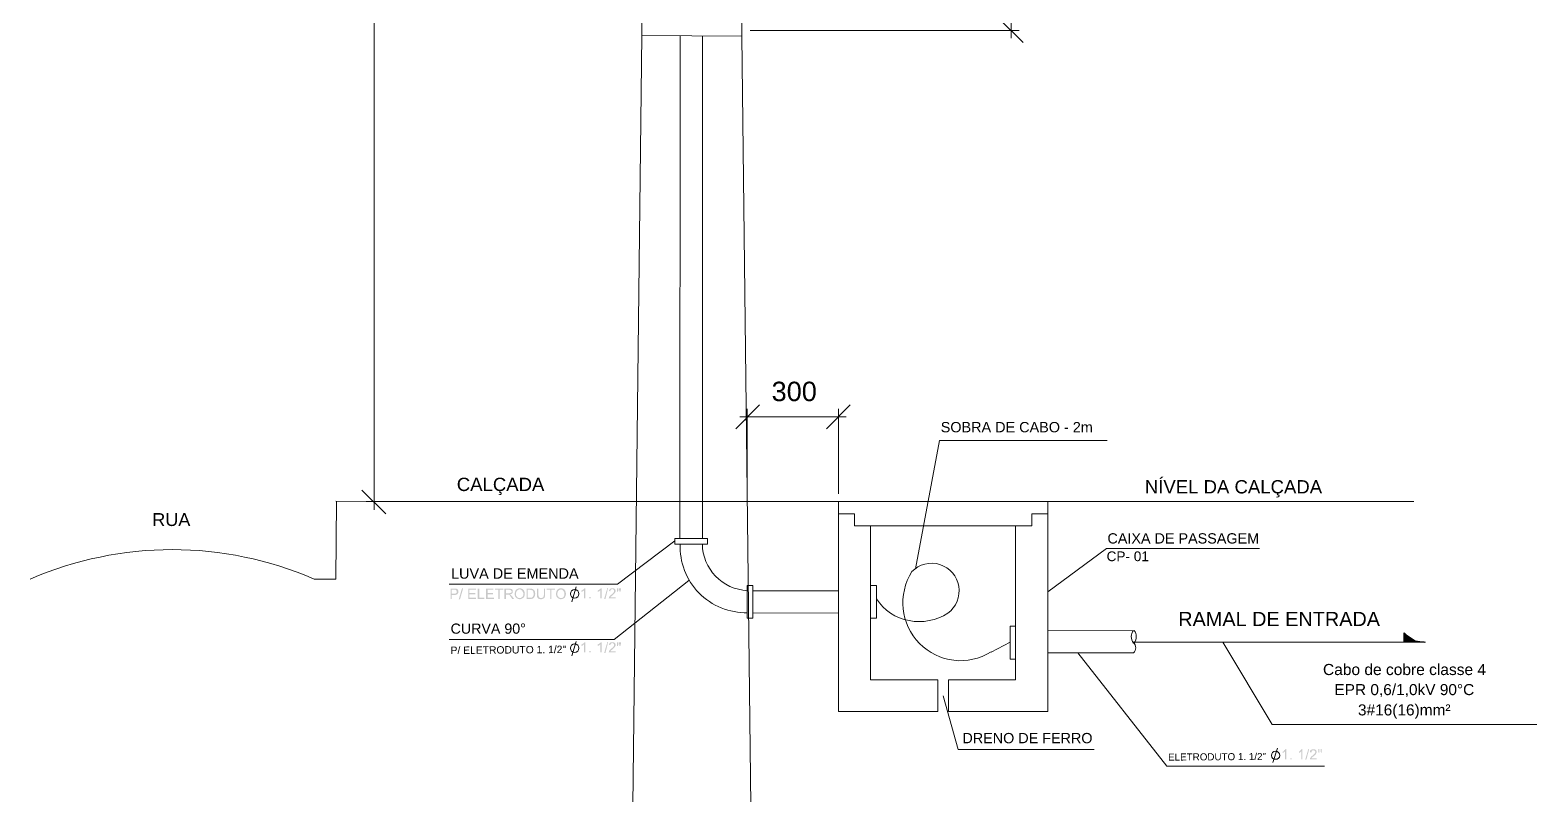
# Model space of a CAD drawing. Header units: millimetres. Extents: x 40 to 176, y -32 to 59.
# Drawn here: x 133.56 to 144.24, y -6.36 to -0.95 of the extents above; entities that cross this region are included whole.
import ezdxf

# ---------------------------------------------------------------- set-up
doc = ezdxf.new("R2010")
doc.units = ezdxf.units.MM
doc.layers.add('17 - Padrão de entrada', color=6, linetype='Continuous')
doc.styles.add('Arial0', font='arial.ttf', dxfattribs={"height": 3.14658})

msp = doc.modelspace()

# ---------------------------------------------------------------- hatches: boundary and pattern name
at = {"layer": '17 - Padrão de entrada', "true_color": 0x000007}
h = msp.add_hatch(color=7, dxfattribs=at)
edge = h.paths.add_edge_path()
edge.add_line((136.537, -4.975), (136.537, -4.903))
edge.add_line((136.537, -4.903), (136.565, -4.903))
edge.add_spline(control_points=[(136.565, -4.903), (136.567, -4.903), (136.573, -4.903), (136.576, -4.903), (136.576, -4.903), (136.579, -4.903), (136.581, -4.905), (136.584, -4.905), (136.584, -4.905), (136.587, -4.908), (136.59, -4.911), (136.59, -4.914), (136.59, -4.914), (136.593, -4.917), (136.593, -4.919), (136.593, -4.925), (136.593, -4.925), (136.593, -4.931), (136.59, -4.936), (136.587, -4.939), (136.587, -4.939), (136.581, -4.945), (136.576, -4.947), (136.565, -4.947)], knot_values=[0, 0, 0, 0, 0.041667, 0.041667, 0.041667, 0.041667, 0.083333, 0.083333, 0.083333, 0.083333, 0.125, 0.125, 0.125, 0.125, 0.166667, 0.166667, 0.166667, 0.166667, 0.208333, 0.208333, 0.208333, 0.208333, 1, 1, 1, 1], degree=3, periodic=0)
edge.add_line((136.565, -4.947), (136.545, -4.947))
edge.add_line((136.545, -4.947), (136.545, -4.975))
edge.add_line((136.545, -4.975), (136.537, -4.975))
edge = h.paths.add_edge_path()
edge.add_line((136.545, -4.939), (136.565, -4.939))
edge.add_spline(control_points=[(136.565, -4.939), (136.57, -4.939), (136.576, -4.936), (136.579, -4.933), (136.579, -4.933), (136.581, -4.931), (136.581, -4.928), (136.581, -4.925), (136.581, -4.925), (136.581, -4.922), (136.581, -4.919), (136.579, -4.917), (136.579, -4.917), (136.579, -4.914), (136.576, -4.914), (136.573, -4.911), (136.573, -4.911), (136.573, -4.911), (136.57, -4.911), (136.565, -4.911)], knot_values=[0, 0, 0, 0, 0.05, 0.05, 0.05, 0.05, 0.1, 0.1, 0.1, 0.1, 0.15, 0.15, 0.15, 0.15, 0.2, 0.2, 0.2, 0.2, 1, 1, 1, 1], degree=3, periodic=0)
edge.add_line((136.565, -4.911), (136.545, -4.911))
edge.add_line((136.545, -4.911), (136.545, -4.939))
h.paths.add_polyline_path([(136.595, -4.978), (136.618, -4.9), (136.626, -4.9), (136.604, -4.978)])
h.paths.add_polyline_path([(136.662, -4.975), (136.662, -4.903), (136.716, -4.903), (136.716, -4.911), (136.671, -4.911), (136.671, -4.933), (136.713, -4.933), (136.713, -4.942), (136.671, -4.942), (136.671, -4.967), (136.718, -4.967), (136.718, -4.975)])
h.paths.add_polyline_path([(136.729, -4.975), (136.729, -4.903), (136.741, -4.903), (136.741, -4.967), (136.777, -4.967), (136.777, -4.975)])
h.paths.add_polyline_path([(136.788, -4.975), (136.788, -4.903), (136.841, -4.903), (136.841, -4.911), (136.799, -4.911), (136.799, -4.933), (136.838, -4.933), (136.838, -4.942), (136.799, -4.942), (136.799, -4.967), (136.844, -4.967), (136.844, -4.975)])
h.paths.add_polyline_path([(136.875, -4.975), (136.875, -4.911), (136.852, -4.911), (136.852, -4.903), (136.911, -4.903), (136.911, -4.911), (136.886, -4.911), (136.886, -4.975)])
edge = h.paths.add_edge_path()
edge.add_line((136.919, -4.975), (136.919, -4.903))
edge.add_line((136.919, -4.903), (136.953, -4.903))
edge.add_spline(control_points=[(136.953, -4.903), (136.959, -4.903), (136.964, -4.903), (136.967, -4.905), (136.967, -4.905), (136.973, -4.905), (136.975, -4.908), (136.975, -4.911), (136.975, -4.911), (136.978, -4.914), (136.978, -4.919), (136.978, -4.922), (136.978, -4.922), (136.978, -4.928), (136.978, -4.933), (136.975, -4.936), (136.975, -4.936), (136.97, -4.939), (136.967, -4.942), (136.959, -4.942), (136.959, -4.942), (136.961, -4.945), (136.964, -4.945), (136.964, -4.947), (136.964, -4.947), (136.967, -4.95), (136.97, -4.953), (136.973, -4.956)], knot_values=[0, 0, 0, 0, 0.035714, 0.035714, 0.035714, 0.035714, 0.071429, 0.071429, 0.071429, 0.071429, 0.107143, 0.107143, 0.107143, 0.107143, 0.142857, 0.142857, 0.142857, 0.142857, 0.178571, 0.178571, 0.178571, 0.178571, 0.214286, 0.214286, 0.214286, 0.214286, 1, 1, 1, 1], degree=3, periodic=0)
edge.add_line((136.973, -4.956), (136.987, -4.975))
edge.add_line((136.987, -4.975), (136.973, -4.975))
edge.add_line((136.973, -4.975), (136.964, -4.961))
edge.add_spline(control_points=[(136.964, -4.961), (136.961, -4.956), (136.959, -4.953), (136.956, -4.95), (136.956, -4.95), (136.956, -4.947), (136.953, -4.947), (136.95, -4.945), (136.95, -4.945), (136.95, -4.945), (136.947, -4.945), (136.947, -4.945), (136.947, -4.945), (136.945, -4.945), (136.945, -4.945), (136.942, -4.945)], knot_values=[0, 0, 0, 0, 0.0625, 0.0625, 0.0625, 0.0625, 0.125, 0.125, 0.125, 0.125, 0.1875, 0.1875, 0.1875, 0.1875, 1, 1, 1, 1], degree=3, periodic=0)
edge.add_line((136.942, -4.945), (136.931, -4.945))
edge.add_line((136.931, -4.945), (136.931, -4.975))
edge.add_line((136.931, -4.975), (136.919, -4.975))
edge = h.paths.add_edge_path()
edge.add_line((136.931, -4.936), (136.95, -4.936))
edge.add_spline(control_points=[(136.95, -4.936), (136.956, -4.936), (136.959, -4.933), (136.961, -4.933), (136.961, -4.933), (136.964, -4.933), (136.967, -4.931), (136.967, -4.931), (136.967, -4.931), (136.97, -4.928), (136.97, -4.925), (136.97, -4.922), (136.97, -4.922), (136.97, -4.919), (136.967, -4.917), (136.964, -4.914), (136.964, -4.914), (136.964, -4.911), (136.959, -4.911), (136.953, -4.911)], knot_values=[0, 0, 0, 0, 0.05, 0.05, 0.05, 0.05, 0.1, 0.1, 0.1, 0.1, 0.15, 0.15, 0.15, 0.15, 0.2, 0.2, 0.2, 0.2, 1, 1, 1, 1], degree=3, periodic=0)
edge.add_line((136.953, -4.911), (136.931, -4.911))
edge.add_line((136.931, -4.911), (136.931, -4.936))
edge = h.paths.add_edge_path()
edge.add_spline(control_points=[(136.992, -4.939), (136.992, -4.928), (136.995, -4.919), (137, -4.911), (137, -4.911), (137.009, -4.905), (137.017, -4.9), (137.028, -4.9), (137.028, -4.9), (137.034, -4.9), (137.04, -4.903), (137.045, -4.905), (137.045, -4.905), (137.051, -4.908), (137.056, -4.914), (137.059, -4.919), (137.059, -4.919), (137.062, -4.925), (137.062, -4.933), (137.062, -4.939), (137.062, -4.939), (137.062, -4.947), (137.062, -4.953), (137.059, -4.958), (137.059, -4.958), (137.054, -4.967), (137.051, -4.97), (137.045, -4.972), (137.045, -4.972), (137.04, -4.975), (137.034, -4.978), (137.028, -4.978), (137.028, -4.978), (137.02, -4.978), (137.014, -4.975), (137.009, -4.972), (137.009, -4.972), (137.003, -4.97), (136.998, -4.964), (136.995, -4.958), (136.995, -4.958), (136.992, -4.953), (136.992, -4.947), (136.992, -4.939)], knot_values=[0, 0, 0, 0, 0.022727, 0.022727, 0.022727, 0.022727, 0.045455, 0.045455, 0.045455, 0.045455, 0.068182, 0.068182, 0.068182, 0.068182, 0.090909, 0.090909, 0.090909, 0.090909, 0.113636, 0.113636, 0.113636, 0.113636, 0.136364, 0.136364, 0.136364, 0.136364, 0.159091, 0.159091, 0.159091, 0.159091, 0.181818, 0.181818, 0.181818, 0.181818, 0.204545, 0.204545, 0.204545, 0.204545, 0.227273, 0.227273, 0.227273, 0.227273, 1, 1, 1, 1], degree=3, periodic=0)
edge = h.paths.add_edge_path()
edge.add_spline(control_points=[(137, -4.942), (137, -4.95), (137.003, -4.956), (137.009, -4.961), (137.009, -4.961), (137.014, -4.967), (137.02, -4.97), (137.028, -4.97), (137.028, -4.97), (137.034, -4.97), (137.04, -4.967), (137.045, -4.961), (137.045, -4.961), (137.051, -4.956), (137.054, -4.95), (137.054, -4.939), (137.054, -4.939), (137.054, -4.933), (137.051, -4.928), (137.048, -4.925), (137.048, -4.925), (137.048, -4.919), (137.045, -4.917), (137.04, -4.914), (137.04, -4.914), (137.037, -4.911), (137.031, -4.908), (137.028, -4.908), (137.028, -4.908), (137.02, -4.908), (137.014, -4.911), (137.009, -4.917), (137.009, -4.917), (137.003, -4.922), (137, -4.931), (137, -4.942)], knot_values=[0, 0, 0, 0, 0.027778, 0.027778, 0.027778, 0.027778, 0.055556, 0.055556, 0.055556, 0.055556, 0.083333, 0.083333, 0.083333, 0.083333, 0.111111, 0.111111, 0.111111, 0.111111, 0.138889, 0.138889, 0.138889, 0.138889, 0.166667, 0.166667, 0.166667, 0.166667, 0.194444, 0.194444, 0.194444, 0.194444, 0.222222, 0.222222, 0.222222, 0.222222, 1, 1, 1, 1], degree=3, periodic=0)
edge = h.paths.add_edge_path()
edge.add_line((137.076, -4.975), (137.076, -4.903))
edge.add_line((137.076, -4.903), (137.101, -4.903))
edge.add_spline(control_points=[(137.101, -4.903), (137.107, -4.903), (137.109, -4.903), (137.112, -4.903), (137.112, -4.903), (137.118, -4.905), (137.121, -4.905), (137.123, -4.908), (137.123, -4.908), (137.129, -4.911), (137.132, -4.917), (137.135, -4.922), (137.135, -4.922), (137.135, -4.928), (137.137, -4.933), (137.137, -4.939), (137.137, -4.939), (137.137, -4.945), (137.135, -4.95), (137.135, -4.953), (137.135, -4.953), (137.132, -4.958), (137.132, -4.961), (137.129, -4.964), (137.129, -4.964), (137.126, -4.967), (137.123, -4.97), (137.123, -4.972), (137.123, -4.972), (137.121, -4.972), (137.118, -4.975), (137.112, -4.975), (137.112, -4.975), (137.109, -4.975), (137.107, -4.975), (137.101, -4.975)], knot_values=[0, 0, 0, 0, 0.027778, 0.027778, 0.027778, 0.027778, 0.055556, 0.055556, 0.055556, 0.055556, 0.083333, 0.083333, 0.083333, 0.083333, 0.111111, 0.111111, 0.111111, 0.111111, 0.138889, 0.138889, 0.138889, 0.138889, 0.166667, 0.166667, 0.166667, 0.166667, 0.194444, 0.194444, 0.194444, 0.194444, 0.222222, 0.222222, 0.222222, 0.222222, 1, 1, 1, 1], degree=3, periodic=0)
edge.add_line((137.101, -4.975), (137.076, -4.975))
edge = h.paths.add_edge_path()
edge.add_line((137.084, -4.967), (137.101, -4.967))
edge.add_spline(control_points=[(137.101, -4.967), (137.107, -4.967), (137.109, -4.967), (137.112, -4.967), (137.112, -4.967), (137.115, -4.964), (137.118, -4.964), (137.118, -4.961), (137.118, -4.961), (137.121, -4.961), (137.123, -4.956), (137.123, -4.953), (137.123, -4.953), (137.126, -4.95), (137.126, -4.945), (137.126, -4.939), (137.126, -4.939), (137.126, -4.931), (137.123, -4.925), (137.123, -4.922), (137.123, -4.922), (137.121, -4.917), (137.118, -4.914), (137.112, -4.914), (137.112, -4.914), (137.109, -4.911), (137.107, -4.911), (137.101, -4.911)], knot_values=[0, 0, 0, 0, 0.035714, 0.035714, 0.035714, 0.035714, 0.071429, 0.071429, 0.071429, 0.071429, 0.107143, 0.107143, 0.107143, 0.107143, 0.142857, 0.142857, 0.142857, 0.142857, 0.178571, 0.178571, 0.178571, 0.178571, 0.214286, 0.214286, 0.214286, 0.214286, 1, 1, 1, 1], degree=3, periodic=0)
edge.add_line((137.101, -4.911), (137.084, -4.911))
edge.add_line((137.084, -4.911), (137.084, -4.967))
edge = h.paths.add_edge_path()
edge.add_line((137.199, -4.903), (137.207, -4.903))
edge.add_line((137.207, -4.903), (137.207, -4.945))
edge.add_spline(control_points=[(137.207, -4.945), (137.207, -4.953), (137.207, -4.958), (137.204, -4.964), (137.204, -4.964), (137.204, -4.967), (137.202, -4.97), (137.196, -4.972), (137.196, -4.972), (137.19, -4.975), (137.185, -4.978), (137.179, -4.978), (137.179, -4.978), (137.171, -4.978), (137.165, -4.975), (137.162, -4.975), (137.162, -4.975), (137.157, -4.972), (137.154, -4.967), (137.151, -4.964), (137.151, -4.964), (137.151, -4.958), (137.149, -4.953), (137.149, -4.945)], knot_values=[0, 0, 0, 0, 0.041667, 0.041667, 0.041667, 0.041667, 0.083333, 0.083333, 0.083333, 0.083333, 0.125, 0.125, 0.125, 0.125, 0.166667, 0.166667, 0.166667, 0.166667, 0.208333, 0.208333, 0.208333, 0.208333, 1, 1, 1, 1], degree=3, periodic=0)
edge.add_line((137.149, -4.945), (137.149, -4.903))
edge.add_line((137.149, -4.903), (137.16, -4.903))
edge.add_line((137.16, -4.903), (137.16, -4.945))
edge.add_spline(control_points=[(137.16, -4.945), (137.16, -4.95), (137.16, -4.956), (137.162, -4.958), (137.162, -4.958), (137.162, -4.961), (137.165, -4.964), (137.168, -4.967), (137.168, -4.967), (137.171, -4.967), (137.174, -4.97), (137.179, -4.97), (137.179, -4.97), (137.185, -4.97), (137.19, -4.967), (137.193, -4.964), (137.193, -4.964), (137.196, -4.961), (137.199, -4.956), (137.199, -4.945)], knot_values=[0, 0, 0, 0, 0.05, 0.05, 0.05, 0.05, 0.1, 0.1, 0.1, 0.1, 0.15, 0.15, 0.15, 0.15, 0.2, 0.2, 0.2, 0.2, 1, 1, 1, 1], degree=3, periodic=0)
edge.add_line((137.199, -4.945), (137.199, -4.903))
h.paths.add_polyline_path([(137.244, -4.975), (137.244, -4.911), (137.218, -4.911), (137.218, -4.903), (137.277, -4.903), (137.277, -4.911), (137.252, -4.911), (137.252, -4.975)])
edge = h.paths.add_edge_path()
edge.add_spline(control_points=[(137.285, -4.939), (137.285, -4.928), (137.288, -4.919), (137.294, -4.911), (137.294, -4.911), (137.299, -4.905), (137.308, -4.9), (137.319, -4.9), (137.319, -4.9), (137.327, -4.9), (137.333, -4.903), (137.338, -4.905), (137.338, -4.905), (137.344, -4.908), (137.347, -4.914), (137.35, -4.919), (137.35, -4.919), (137.352, -4.925), (137.355, -4.933), (137.355, -4.939), (137.355, -4.939), (137.355, -4.947), (137.352, -4.953), (137.35, -4.958), (137.35, -4.958), (137.347, -4.967), (137.344, -4.97), (137.338, -4.972), (137.338, -4.972), (137.333, -4.975), (137.325, -4.978), (137.319, -4.978), (137.319, -4.978), (137.313, -4.978), (137.305, -4.975), (137.302, -4.972), (137.302, -4.972), (137.297, -4.97), (137.291, -4.964), (137.288, -4.958), (137.288, -4.958), (137.285, -4.953), (137.285, -4.947), (137.285, -4.939)], knot_values=[0, 0, 0, 0, 0.022727, 0.022727, 0.022727, 0.022727, 0.045455, 0.045455, 0.045455, 0.045455, 0.068182, 0.068182, 0.068182, 0.068182, 0.090909, 0.090909, 0.090909, 0.090909, 0.113636, 0.113636, 0.113636, 0.113636, 0.136364, 0.136364, 0.136364, 0.136364, 0.159091, 0.159091, 0.159091, 0.159091, 0.181818, 0.181818, 0.181818, 0.181818, 0.204545, 0.204545, 0.204545, 0.204545, 0.227273, 0.227273, 0.227273, 0.227273, 1, 1, 1, 1], degree=3, periodic=0)
edge = h.paths.add_edge_path()
edge.add_spline(control_points=[(137.294, -4.942), (137.294, -4.95), (137.297, -4.956), (137.302, -4.961), (137.302, -4.961), (137.305, -4.967), (137.313, -4.97), (137.319, -4.97), (137.319, -4.97), (137.327, -4.97), (137.333, -4.967), (137.338, -4.961), (137.338, -4.961), (137.341, -4.956), (137.344, -4.95), (137.344, -4.939), (137.344, -4.939), (137.344, -4.933), (137.344, -4.928), (137.341, -4.925), (137.341, -4.925), (137.338, -4.919), (137.336, -4.917), (137.333, -4.914), (137.333, -4.914), (137.33, -4.911), (137.325, -4.908), (137.319, -4.908), (137.319, -4.908), (137.313, -4.908), (137.308, -4.911), (137.302, -4.917), (137.302, -4.917), (137.297, -4.922), (137.294, -4.931), (137.294, -4.942)], knot_values=[0, 0, 0, 0, 0.027778, 0.027778, 0.027778, 0.027778, 0.055556, 0.055556, 0.055556, 0.055556, 0.083333, 0.083333, 0.083333, 0.083333, 0.111111, 0.111111, 0.111111, 0.111111, 0.138889, 0.138889, 0.138889, 0.138889, 0.166667, 0.166667, 0.166667, 0.166667, 0.194444, 0.194444, 0.194444, 0.194444, 0.222222, 0.222222, 0.222222, 0.222222, 1, 1, 1, 1], degree=3, periodic=0)
h = msp.add_hatch(color=7, dxfattribs=at)
edge = h.paths.add_edge_path()
edge.add_line((137.492, -4.972), (137.484, -4.972))
edge.add_line((137.484, -4.972), (137.484, -4.914))
edge.add_spline(control_points=[(137.484, -4.914), (137.481, -4.917), (137.478, -4.919), (137.475, -4.922), (137.475, -4.922), (137.473, -4.922), (137.467, -4.925), (137.464, -4.925)], knot_values=[0, 0, 0, 0, 0.125, 0.125, 0.125, 0.125, 1, 1, 1, 1], degree=3, periodic=0)
edge.add_line((137.464, -4.925), (137.464, -4.917))
edge.add_spline(control_points=[(137.464, -4.917), (137.47, -4.914), (137.475, -4.911), (137.478, -4.908), (137.478, -4.908), (137.484, -4.905), (137.484, -4.903), (137.487, -4.9)], knot_values=[0, 0, 0, 0, 0.125, 0.125, 0.125, 0.125, 1, 1, 1, 1], degree=3, periodic=0)
edge.add_line((137.487, -4.9), (137.492, -4.9))
edge.add_line((137.492, -4.9), (137.492, -4.972))
h.paths.add_polyline_path([(137.52, -4.972), (137.52, -4.961), (137.531, -4.961), (137.531, -4.972)])
edge = h.paths.add_edge_path()
edge.add_line((137.607, -4.972), (137.598, -4.972))
edge.add_line((137.598, -4.972), (137.598, -4.914))
edge.add_spline(control_points=[(137.598, -4.914), (137.595, -4.917), (137.593, -4.919), (137.59, -4.922), (137.59, -4.922), (137.587, -4.922), (137.582, -4.925), (137.579, -4.925)], knot_values=[0, 0, 0, 0, 0.125, 0.125, 0.125, 0.125, 1, 1, 1, 1], degree=3, periodic=0)
edge.add_line((137.579, -4.925), (137.579, -4.917))
edge.add_spline(control_points=[(137.579, -4.917), (137.584, -4.914), (137.59, -4.911), (137.593, -4.908), (137.593, -4.908), (137.598, -4.905), (137.601, -4.903), (137.601, -4.9)], knot_values=[0, 0, 0, 0, 0.125, 0.125, 0.125, 0.125, 1, 1, 1, 1], degree=3, periodic=0)
edge.add_line((137.601, -4.9), (137.607, -4.9))
edge.add_line((137.607, -4.9), (137.607, -4.972))
h.paths.add_polyline_path([(137.626, -4.975), (137.649, -4.897), (137.654, -4.897), (137.635, -4.975)])
edge = h.paths.add_edge_path()
edge.add_line((137.707, -4.964), (137.707, -4.972))
edge.add_line((137.707, -4.972), (137.657, -4.972))
edge.add_spline(control_points=[(137.657, -4.972), (137.657, -4.97), (137.657, -4.97), (137.66, -4.967), (137.66, -4.967), (137.66, -4.964), (137.663, -4.958), (137.665, -4.956), (137.665, -4.956), (137.668, -4.953), (137.671, -4.95), (137.677, -4.945), (137.677, -4.945), (137.685, -4.939), (137.69, -4.933), (137.693, -4.931), (137.693, -4.931), (137.696, -4.925), (137.696, -4.922), (137.696, -4.919), (137.696, -4.919), (137.696, -4.917), (137.696, -4.911), (137.693, -4.911), (137.693, -4.911), (137.69, -4.908), (137.688, -4.905), (137.682, -4.905), (137.682, -4.905), (137.679, -4.905), (137.677, -4.908), (137.674, -4.911), (137.674, -4.911), (137.671, -4.914), (137.668, -4.917), (137.668, -4.922)], knot_values=[0, 0, 0, 0, 0.027778, 0.027778, 0.027778, 0.027778, 0.055556, 0.055556, 0.055556, 0.055556, 0.083333, 0.083333, 0.083333, 0.083333, 0.111111, 0.111111, 0.111111, 0.111111, 0.138889, 0.138889, 0.138889, 0.138889, 0.166667, 0.166667, 0.166667, 0.166667, 0.194444, 0.194444, 0.194444, 0.194444, 0.222222, 0.222222, 0.222222, 0.222222, 1, 1, 1, 1], degree=3, periodic=0)
edge.add_line((137.668, -4.922), (137.66, -4.919))
edge.add_spline(control_points=[(137.66, -4.919), (137.66, -4.914), (137.663, -4.908), (137.668, -4.905), (137.668, -4.905), (137.671, -4.9), (137.677, -4.9), (137.685, -4.9), (137.685, -4.9), (137.69, -4.9), (137.696, -4.9), (137.702, -4.905), (137.702, -4.905), (137.704, -4.908), (137.707, -4.914), (137.707, -4.919), (137.707, -4.919), (137.707, -4.922), (137.707, -4.925), (137.704, -4.928), (137.704, -4.928), (137.704, -4.931), (137.702, -4.933), (137.699, -4.936), (137.699, -4.936), (137.696, -4.939), (137.69, -4.945), (137.685, -4.95), (137.685, -4.95), (137.679, -4.956), (137.677, -4.958), (137.674, -4.958), (137.674, -4.958), (137.674, -4.961), (137.671, -4.961), (137.671, -4.964)], knot_values=[0, 0, 0, 0, 0.027778, 0.027778, 0.027778, 0.027778, 0.055556, 0.055556, 0.055556, 0.055556, 0.083333, 0.083333, 0.083333, 0.083333, 0.111111, 0.111111, 0.111111, 0.111111, 0.138889, 0.138889, 0.138889, 0.138889, 0.166667, 0.166667, 0.166667, 0.166667, 0.194444, 0.194444, 0.194444, 0.194444, 0.222222, 0.222222, 0.222222, 0.222222, 1, 1, 1, 1], degree=3, periodic=0)
edge.add_line((137.671, -4.964), (137.707, -4.964))
h.paths.add_polyline_path([(137.718, -4.925), (137.716, -4.911), (137.716, -4.9), (137.727, -4.9), (137.727, -4.911), (137.724, -4.925)])
h.paths.add_polyline_path([(137.735, -4.925), (137.732, -4.911), (137.732, -4.9), (137.744, -4.9), (137.744, -4.911), (137.741, -4.925)])
at = {"layer": '17 - Padrão de entrada', "true_color": 0x000005}
msp.add_hatch(color=5, dxfattribs=at).paths.add_polyline_path([(143.297, -5.215), (143.319, -5.238), (143.297, -5.238)])
at = {"layer": '17 - Padrão de entrada', "true_color": 0x000007}
h = msp.add_hatch(color=7, dxfattribs=at)
edge = h.paths.add_edge_path()
edge.add_line((137.492, -5.355), (137.484, -5.355))
edge.add_line((137.484, -5.355), (137.484, -5.296))
edge.add_spline(control_points=[(137.484, -5.296), (137.481, -5.299), (137.478, -5.302), (137.475, -5.305), (137.475, -5.305), (137.473, -5.305), (137.467, -5.308), (137.464, -5.308)], knot_values=[0, 0, 0, 0, 0.125, 0.125, 0.125, 0.125, 1, 1, 1, 1], degree=3, periodic=0)
edge.add_line((137.464, -5.308), (137.464, -5.299))
edge.add_spline(control_points=[(137.464, -5.299), (137.47, -5.296), (137.475, -5.294), (137.478, -5.291), (137.478, -5.291), (137.484, -5.288), (137.484, -5.285), (137.487, -5.283)], knot_values=[0, 0, 0, 0, 0.125, 0.125, 0.125, 0.125, 1, 1, 1, 1], degree=3, periodic=0)
edge.add_line((137.487, -5.283), (137.492, -5.283))
edge.add_line((137.492, -5.283), (137.492, -5.355))
h.paths.add_polyline_path([(137.52, -5.355), (137.52, -5.344), (137.531, -5.344), (137.531, -5.355)])
edge = h.paths.add_edge_path()
edge.add_line((137.607, -5.355), (137.598, -5.355))
edge.add_line((137.598, -5.355), (137.598, -5.296))
edge.add_spline(control_points=[(137.598, -5.296), (137.595, -5.299), (137.593, -5.302), (137.59, -5.305), (137.59, -5.305), (137.587, -5.305), (137.582, -5.308), (137.579, -5.308)], knot_values=[0, 0, 0, 0, 0.125, 0.125, 0.125, 0.125, 1, 1, 1, 1], degree=3, periodic=0)
edge.add_line((137.579, -5.308), (137.579, -5.299))
edge.add_spline(control_points=[(137.579, -5.299), (137.584, -5.296), (137.59, -5.294), (137.593, -5.291), (137.593, -5.291), (137.598, -5.288), (137.601, -5.285), (137.601, -5.283)], knot_values=[0, 0, 0, 0, 0.125, 0.125, 0.125, 0.125, 1, 1, 1, 1], degree=3, periodic=0)
edge.add_line((137.601, -5.283), (137.607, -5.283))
edge.add_line((137.607, -5.283), (137.607, -5.355))
h.paths.add_polyline_path([(137.626, -5.358), (137.649, -5.28), (137.654, -5.28), (137.635, -5.358)])
edge = h.paths.add_edge_path()
edge.add_line((137.707, -5.347), (137.707, -5.355))
edge.add_line((137.707, -5.355), (137.657, -5.355))
edge.add_spline(control_points=[(137.657, -5.355), (137.657, -5.352), (137.657, -5.352), (137.66, -5.35), (137.66, -5.35), (137.66, -5.347), (137.663, -5.341), (137.665, -5.338), (137.665, -5.338), (137.668, -5.336), (137.671, -5.333), (137.677, -5.327), (137.677, -5.327), (137.685, -5.322), (137.69, -5.316), (137.693, -5.313), (137.693, -5.313), (137.696, -5.308), (137.696, -5.305), (137.696, -5.302), (137.696, -5.302), (137.696, -5.296), (137.696, -5.294), (137.693, -5.294), (137.693, -5.294), (137.69, -5.291), (137.688, -5.288), (137.682, -5.288), (137.682, -5.288), (137.679, -5.288), (137.677, -5.291), (137.674, -5.294), (137.674, -5.294), (137.671, -5.296), (137.668, -5.299), (137.668, -5.302)], knot_values=[0, 0, 0, 0, 0.027778, 0.027778, 0.027778, 0.027778, 0.055556, 0.055556, 0.055556, 0.055556, 0.083333, 0.083333, 0.083333, 0.083333, 0.111111, 0.111111, 0.111111, 0.111111, 0.138889, 0.138889, 0.138889, 0.138889, 0.166667, 0.166667, 0.166667, 0.166667, 0.194444, 0.194444, 0.194444, 0.194444, 0.222222, 0.222222, 0.222222, 0.222222, 1, 1, 1, 1], degree=3, periodic=0)
edge.add_line((137.668, -5.302), (137.66, -5.302))
edge.add_spline(control_points=[(137.66, -5.302), (137.66, -5.296), (137.663, -5.291), (137.668, -5.285), (137.668, -5.285), (137.671, -5.283), (137.677, -5.283), (137.685, -5.283), (137.685, -5.283), (137.69, -5.283), (137.696, -5.283), (137.702, -5.288), (137.702, -5.288), (137.704, -5.291), (137.707, -5.296), (137.707, -5.302), (137.707, -5.302), (137.707, -5.305), (137.707, -5.308), (137.704, -5.31), (137.704, -5.31), (137.704, -5.313), (137.702, -5.316), (137.699, -5.319), (137.699, -5.319), (137.696, -5.322), (137.69, -5.327), (137.685, -5.333), (137.685, -5.333), (137.679, -5.336), (137.677, -5.341), (137.674, -5.341), (137.674, -5.341), (137.674, -5.344), (137.671, -5.344), (137.671, -5.347)], knot_values=[0, 0, 0, 0, 0.027778, 0.027778, 0.027778, 0.027778, 0.055556, 0.055556, 0.055556, 0.055556, 0.083333, 0.083333, 0.083333, 0.083333, 0.111111, 0.111111, 0.111111, 0.111111, 0.138889, 0.138889, 0.138889, 0.138889, 0.166667, 0.166667, 0.166667, 0.166667, 0.194444, 0.194444, 0.194444, 0.194444, 0.222222, 0.222222, 0.222222, 0.222222, 1, 1, 1, 1], degree=3, periodic=0)
edge.add_line((137.671, -5.347), (137.707, -5.347))
h.paths.add_polyline_path([(137.718, -5.308), (137.716, -5.294), (137.716, -5.283), (137.727, -5.283), (137.727, -5.294), (137.724, -5.308)])
h.paths.add_polyline_path([(137.735, -5.308), (137.732, -5.294), (137.732, -5.283), (137.744, -5.283), (137.744, -5.294), (137.741, -5.308)])
at = {"layer": '17 - Padrão de entrada', "true_color": 0x000005}
h = msp.add_hatch(color=5, dxfattribs=at)
h.paths.add_polyline_path([(143.319, -5.238), (143.297, -5.238), (143.347, -5.257)])
h.paths.add_polyline_path([(143.297, -5.238), (143.347, -5.257), (143.297, -5.257)])
h = msp.add_hatch(color=5, dxfattribs=at)
h.paths.add_polyline_path([(143.347, -5.257), (143.297, -5.257), (143.375, -5.274)])
h.paths.add_polyline_path([(143.297, -5.257), (143.375, -5.274), (143.297, -5.274)])
h = msp.add_hatch(color=5, dxfattribs=at)
h.paths.add_polyline_path([(143.375, -5.274), (143.297, -5.274), (143.409, -5.28)])
h.paths.add_polyline_path([(143.297, -5.274), (143.409, -5.28), (143.297, -5.28)])
h = msp.add_hatch(color=5, dxfattribs=at)
h.paths.add_polyline_path([(143.409, -5.28), (143.297, -5.28), (143.44, -5.283)])
h.paths.add_polyline_path([(143.297, -5.28), (143.44, -5.283), (143.297, -5.283)])
at = {"layer": '17 - Padrão de entrada', "true_color": 0x000007}
h = msp.add_hatch(color=7, dxfattribs=at)
edge = h.paths.add_edge_path()
edge.add_line((142.462, -6.112), (142.453, -6.112))
edge.add_line((142.453, -6.112), (142.453, -6.056))
edge.add_spline(control_points=[(142.453, -6.056), (142.451, -6.056), (142.448, -6.059), (142.445, -6.062), (142.445, -6.062), (142.442, -6.065), (142.439, -6.065), (142.437, -6.068)], knot_values=[0, 0, 0, 0, 0.125, 0.125, 0.125, 0.125, 1, 1, 1, 1], degree=3, periodic=0)
edge.add_line((142.437, -6.068), (142.437, -6.059))
edge.add_spline(control_points=[(142.437, -6.059), (142.439, -6.056), (142.445, -6.054), (142.448, -6.048), (142.448, -6.048), (142.453, -6.045), (142.456, -6.042), (142.456, -6.04)], knot_values=[0, 0, 0, 0, 0.125, 0.125, 0.125, 0.125, 1, 1, 1, 1], degree=3, periodic=0)
edge.add_line((142.456, -6.04), (142.462, -6.04))
edge.add_line((142.462, -6.04), (142.462, -6.112))
h.paths.add_polyline_path([(142.49, -6.112), (142.49, -6.104), (142.501, -6.104), (142.501, -6.112)])
edge = h.paths.add_edge_path()
edge.add_line((142.576, -6.112), (142.568, -6.112))
edge.add_line((142.568, -6.112), (142.568, -6.056))
edge.add_spline(control_points=[(142.568, -6.056), (142.565, -6.056), (142.562, -6.059), (142.56, -6.062), (142.56, -6.062), (142.557, -6.065), (142.554, -6.065), (142.551, -6.068)], knot_values=[0, 0, 0, 0, 0.125, 0.125, 0.125, 0.125, 1, 1, 1, 1], degree=3, periodic=0)
edge.add_line((142.551, -6.068), (142.551, -6.059))
edge.add_spline(control_points=[(142.551, -6.059), (142.554, -6.056), (142.56, -6.054), (142.562, -6.048), (142.562, -6.048), (142.568, -6.045), (142.571, -6.042), (142.571, -6.04)], knot_values=[0, 0, 0, 0, 0.125, 0.125, 0.125, 0.125, 1, 1, 1, 1], degree=3, periodic=0)
edge.add_line((142.571, -6.04), (142.576, -6.04))
edge.add_line((142.576, -6.04), (142.576, -6.112))
h.paths.add_polyline_path([(142.596, -6.115), (142.618, -6.04), (142.624, -6.04), (142.604, -6.115)])
edge = h.paths.add_edge_path()
edge.add_line((142.677, -6.104), (142.677, -6.112))
edge.add_line((142.677, -6.112), (142.629, -6.112))
edge.add_spline(control_points=[(142.629, -6.112), (142.629, -6.112), (142.629, -6.109), (142.629, -6.107), (142.629, -6.107), (142.629, -6.104), (142.632, -6.101), (142.635, -6.098), (142.635, -6.098), (142.638, -6.093), (142.641, -6.09), (142.646, -6.087), (142.646, -6.087), (142.655, -6.079), (142.66, -6.073), (142.663, -6.07), (142.663, -6.07), (142.666, -6.068), (142.669, -6.062), (142.669, -6.059), (142.669, -6.059), (142.669, -6.056), (142.666, -6.054), (142.663, -6.051), (142.663, -6.051), (142.66, -6.048), (142.657, -6.048), (142.655, -6.048), (142.655, -6.048), (142.649, -6.048), (142.646, -6.048), (142.643, -6.051), (142.643, -6.051), (142.641, -6.054), (142.641, -6.056), (142.641, -6.062)], knot_values=[0, 0, 0, 0, 0.027778, 0.027778, 0.027778, 0.027778, 0.055556, 0.055556, 0.055556, 0.055556, 0.083333, 0.083333, 0.083333, 0.083333, 0.111111, 0.111111, 0.111111, 0.111111, 0.138889, 0.138889, 0.138889, 0.138889, 0.166667, 0.166667, 0.166667, 0.166667, 0.194444, 0.194444, 0.194444, 0.194444, 0.222222, 0.222222, 0.222222, 0.222222, 1, 1, 1, 1], degree=3, periodic=0)
edge.add_line((142.641, -6.062), (142.629, -6.062))
edge.add_spline(control_points=[(142.629, -6.062), (142.629, -6.054), (142.632, -6.048), (142.638, -6.045), (142.638, -6.045), (142.641, -6.042), (142.646, -6.04), (142.655, -6.04), (142.655, -6.04), (142.66, -6.04), (142.666, -6.042), (142.671, -6.045), (142.671, -6.045), (142.674, -6.048), (142.677, -6.054), (142.677, -6.059), (142.677, -6.059), (142.677, -6.062), (142.677, -6.065), (142.674, -6.068), (142.674, -6.068), (142.674, -6.07), (142.671, -6.073), (142.669, -6.079), (142.669, -6.079), (142.666, -6.081), (142.663, -6.084), (142.655, -6.09), (142.655, -6.09), (142.649, -6.095), (142.646, -6.098), (142.643, -6.101), (142.643, -6.101), (142.643, -6.101), (142.641, -6.104), (142.641, -6.104)], knot_values=[0, 0, 0, 0, 0.027778, 0.027778, 0.027778, 0.027778, 0.055556, 0.055556, 0.055556, 0.055556, 0.083333, 0.083333, 0.083333, 0.083333, 0.111111, 0.111111, 0.111111, 0.111111, 0.138889, 0.138889, 0.138889, 0.138889, 0.166667, 0.166667, 0.166667, 0.166667, 0.194444, 0.194444, 0.194444, 0.194444, 0.222222, 0.222222, 0.222222, 0.222222, 1, 1, 1, 1], degree=3, periodic=0)
edge.add_line((142.641, -6.104), (142.677, -6.104))
h.paths.add_polyline_path([(142.691, -6.065), (142.688, -6.051), (142.688, -6.04), (142.696, -6.04), (142.696, -6.051), (142.696, -6.065)])
h.paths.add_polyline_path([(142.708, -6.065), (142.705, -6.051), (142.705, -6.04), (142.713, -6.04), (142.713, -6.051), (142.713, -6.065)])

# ---------------------------------------------------------------- linework, layer by layer
at = {"layer": '17 - Padrão de entrada', "color": 8, "linetype": 'Continuous', "lineweight": 9, "true_color": 0x000008}
for points in [[(135.995, 4.914), (135.995, -4.344), (135.995, -4.344)], [(140.512, 1.553), (140.512, -1.003), (140.512, -1.003)], [(138.66, -0.947), (140.568, -0.947), (140.568, -0.947)], [(140.425, -0.863), (140.596, -1.034), (140.596, -1.034)], [(138.727, -3.601), (138.559, -3.771), (138.559, -3.771)], [(138.64, -4.232), (138.64, -3.629), (138.64, -3.629)], [(139.202, -3.771), (139.369, -3.601), (139.369, -3.601)], [(139.288, -4.232), (139.288, -3.629), (139.288, -3.629)], [(138.587, -3.685), (139.341, -3.685), (139.341, -3.685)], [(135.908, -4.204), (136.079, -4.372), (136.079, -4.372)], [(137.797, -4.285), (135.939, -4.285), (135.939, -4.285)]]:
    msp.add_lwpolyline(points, dxfattribs=at)
at = {"layer": '17 - Padrão de entrada', "color": 9, "linetype": 'Continuous', "lineweight": 9, "true_color": 0xbababa}
for points in [[(137.92, 1.455), (137.892, -0.983), (138.601, -0.989), (138.573, 1.455)], [(137.825, -6.844), (137.892, -0.983), (137.892, -0.983)], [(138.601, -0.989), (138.671, -6.844), (138.671, -6.844)], [(140.772, -4.285), (143.367, -4.285), (143.367, -4.285)], [(139.4, -4.458), (139.515, -4.458), (139.515, -4.458)], [(140.657, -4.458), (140.543, -4.458), (140.543, -4.458)]]:
    msp.add_lwpolyline(points, dxfattribs=at)
at = {"layer": '17 - Padrão de entrada', "color": 7, "linetype": 'Continuous', "lineweight": 9, "true_color": 0x000007}
for points in [[(138.163, -4.548), (138.165, -0.986), (138.165, -0.986)], [(138.322, -4.548), (138.322, -0.986), (138.322, -0.986)], [(139.833, -4.763), (140.004, -3.852), (141.191, -3.852)], [(135.727, -4.282), (135.724, -4.836), (135.57, -4.836)], [(137.501, -4.285), (135.724, -4.282), (135.724, -4.282)], [(137.85, -4.285), (137.501, -4.285), (137.501, -4.285)], [(137.85, -4.285), (138.249, -4.285), (138.64, -4.285), (139.288, -4.285)], [(138.126, -4.565), (137.721, -4.872), (136.526, -4.872)], [(142.272, -4.618), (141.188, -4.618), (140.772, -4.925)], [(138.227, -4.844), (137.696, -5.263), (136.526, -5.263)], [(137.397, -4.995), (137.428, -4.891), (137.428, -4.891)], [(138.679, -4.917), (139.288, -4.917), (139.288, -4.917)], [(138.679, -5.073), (139.288, -5.076), (139.288, -5.076)], [(141.378, -5.202), (140.772, -5.199), (140.772, -5.199)], [(137.397, -5.378), (137.428, -5.277), (137.428, -5.277)], [(144.238, -5.866), (142.361, -5.866), (142.012, -5.283)], [(141.378, -5.358), (140.772, -5.358), (140.772, -5.358)], [(142.733, -6.16), (141.615, -6.16), (140.984, -5.358)], [(140.029, -5.662), (140.135, -6.042), (141.101, -6.042)], [(142.367, -6.135), (142.4, -6.034), (142.4, -6.034)]]:
    msp.add_lwpolyline(points, dxfattribs=at)
for points in [[(139.288, -4.285), (140.772, -4.285), (140.772, -4.372), (140.657, -4.372), (140.657, -4.458), (140.543, -4.458), (139.515, -4.458), (139.4, -4.458), (139.4, -4.372), (139.288, -4.372)], [(139.288, -5.774), (139.515, -5.774), (139.992, -5.774), (139.992, -5.548), (139.515, -5.548), (139.515, -4.458), (139.4, -4.458), (139.4, -4.372), (139.288, -4.372)], [(140.657, -4.458), (140.657, -4.372), (140.772, -4.372), (140.772, -5.774), (140.543, -5.774), (140.068, -5.774), (140.068, -5.548), (140.543, -5.548), (140.543, -4.458)], [(138.322, -4.548), (138.126, -4.548), (138.126, -4.587), (138.163, -4.587), (138.322, -4.587), (138.358, -4.587), (138.358, -4.548)], [(138.679, -5.073), (138.679, -4.88), (138.64, -4.88), (138.64, -4.917), (138.64, -5.073), (138.64, -5.112), (138.679, -5.112)], [(139.557, -5.073), (139.557, -4.88), (139.515, -4.88), (139.515, -4.917), (139.515, -5.073), (139.515, -5.112), (139.557, -5.112)], [(140.504, -5.204), (140.504, -5.403), (140.543, -5.403), (140.543, -5.366), (140.543, -5.204), (140.543, -5.168), (140.504, -5.168)]]:
    msp.add_lwpolyline(points, close=True, dxfattribs=at)
at = {"layer": '17 - Padrão de entrada', "color": 5, "linetype": 'Continuous', "lineweight": -2, "true_color": 0x000005}
for points in [[(143.297, -5.215), (143.319, -5.238), (143.297, -5.238)], [(143.319, -5.238), (143.297, -5.238), (143.347, -5.257)], [(143.297, -5.238), (143.347, -5.257), (143.297, -5.257)], [(143.347, -5.257), (143.297, -5.257), (143.375, -5.274)], [(143.297, -5.257), (143.375, -5.274), (143.297, -5.274)], [(143.375, -5.274), (143.297, -5.274), (143.409, -5.28)], [(143.297, -5.274), (143.409, -5.28), (143.297, -5.28)], [(143.409, -5.28), (143.297, -5.28), (143.44, -5.283)], [(143.297, -5.28), (143.44, -5.283), (143.297, -5.283)]]:
    msp.add_lwpolyline(points, close=True, dxfattribs=at)
at = {"layer": '17 - Padrão de entrada', "color": 5, "linetype": 'Continuous', "lineweight": 13, "true_color": 0x000005}
for points in [[(143.297, -5.215), (143.297, -5.283), (143.297, -5.283)], [(140.504, -5.283), (140.369, -5.352), (140.369, -5.352)], [(141.378, -5.283), (143.448, -5.283), (143.448, -5.283)]]:
    msp.add_lwpolyline(points, dxfattribs=at)
at = {"layer": '17 - Padrão de entrada', "color": 7, "linetype": 'Continuous', "lineweight": 9, "true_color": 0x000007}
for points in [[(135.57, -4.836), (134.928, -4.556), (134.199, -4.556), (133.556, -4.836)], [(138.322, -4.584), (138.322, -4.763), (138.464, -4.908), (138.643, -4.917)], [(141.378, -5.199), (141.358, -5.224), (141.358, -5.26), (141.378, -5.288)], [(141.383, -5.288), (141.403, -5.26), (141.403, -5.224), (141.383, -5.199)]]:
    msp.add_open_spline(points, degree=3, dxfattribs=at)
for points, knots in [([(138.165, -4.587), (138.16, -4.715), (138.207, -4.841), (138.297, -4.933), (138.297, -4.933), (138.389, -5.026), (138.515, -5.076), (138.643, -5.073)], [0, 0, 0, 0, 0.125, 0.125, 0.125, 0.125001, 1, 1, 1, 1]), ([(137.447, -4.939), (137.447, -4.922), (137.433, -4.908), (137.417, -4.908), (137.417, -4.908), (137.4, -4.908), (137.386, -4.922), (137.386, -4.939), (137.386, -4.939), (137.386, -4.956), (137.4, -4.97), (137.417, -4.97), (137.417, -4.97), (137.433, -4.97), (137.447, -4.956), (137.447, -4.939)], [0, 0, 0, 0, 0.0625, 0.0625, 0.0625, 0.062501, 0.125, 0.125, 0.125, 0.125001, 0.1875, 0.1875, 0.1875, 0.187501, 1, 1, 1, 1]), ([(137.447, -5.324), (137.447, -5.308), (137.433, -5.294), (137.417, -5.294), (137.417, -5.294), (137.4, -5.294), (137.386, -5.308), (137.386, -5.324), (137.386, -5.324), (137.386, -5.341), (137.4, -5.355), (137.417, -5.355), (137.417, -5.355), (137.433, -5.355), (137.447, -5.341), (137.447, -5.324)], [0, 0, 0, 0, 0.0625, 0.0625, 0.0625, 0.062501, 0.125, 0.125, 0.125, 0.125001, 0.1875, 0.1875, 0.1875, 0.187501, 1, 1, 1, 1]), ([(141.378, -5.358), (141.389, -5.347), (141.395, -5.336), (141.395, -5.322), (141.395, -5.322), (141.395, -5.308), (141.389, -5.294), (141.378, -5.285)], [0, 0, 0, 0, 0.125, 0.125, 0.125, 0.125001, 1, 1, 1, 1]), ([(142.417, -6.084), (142.417, -6.068), (142.403, -6.054), (142.386, -6.054), (142.386, -6.054), (142.37, -6.054), (142.356, -6.068), (142.356, -6.084), (142.356, -6.084), (142.356, -6.101), (142.37, -6.112), (142.386, -6.112), (142.386, -6.112), (142.403, -6.112), (142.417, -6.101), (142.417, -6.084)], [0, 0, 0, 0, 0.0625, 0.0625, 0.0625, 0.062501, 0.125, 0.125, 0.125, 0.125001, 0.1875, 0.1875, 0.1875, 0.187501, 1, 1, 1, 1])]:
    msp.add_open_spline(points, degree=3, knots=knots, dxfattribs=at)
at = {"layer": '17 - Padrão de entrada', "color": 5, "linetype": 'Continuous', "lineweight": 13, "true_color": 0x000005}
for points, knots in [([(139.808, -4.782), (139.705, -4.945), (139.727, -5.154), (139.861, -5.291), (139.861, -5.291), (139.995, -5.428), (140.207, -5.453), (140.369, -5.35)], [0, 0, 0, 0, 0.125, 0.125, 0.125, 0.125001, 1, 1, 1, 1]), ([(140.062, -5.076), (140.121, -5.034), (140.152, -4.958), (140.14, -4.886), (140.14, -4.886), (140.129, -4.813), (140.076, -4.755), (140.006, -4.732), (140.006, -4.732), (139.936, -4.71), (139.858, -4.729), (139.808, -4.782)], [0, 0, 0, 0, 0.083333, 0.083333, 0.083333, 0.083334, 0.166667, 0.166667, 0.166667, 0.166668, 1, 1, 1, 1]), ([(139.557, -4.975), (139.61, -5.056), (139.693, -5.112), (139.788, -5.129), (139.788, -5.129), (139.883, -5.148), (139.981, -5.129), (140.062, -5.076)], [0, 0, 0, 0, 0.125, 0.125, 0.125, 0.125001, 1, 1, 1, 1])]:
    msp.add_open_spline(points, degree=3, knots=knots, dxfattribs=at)
msp.add_open_spline([(143.297, -5.215), (143.333, -5.26), (143.389, -5.285), (143.448, -5.283)], degree=3, dxfattribs=at)

# ---------------------------------------------------------------- texts
at = {"layer": '17 - Padrão de entrada', "color": 7, "true_color": 0x000007, "style": 'Arial0'}
for s, height, p in [('300', 0.1376, (138.813, -3.574)), ('SOBRA DE CABO - 2m', 0.07311, (140.012, -3.795)), ('CALÇADA', 0.0941, (136.581, -4.211)), ('NÍVEL DA CALÇADA', 0.09414, (141.459, -4.228)), ('RUA', 0.0915, (134.422, -4.459)), ('CAIXA DE PASSAGEM', 0.07291, (141.194, -4.583)), ('CP- 01', 0.069, (141.188, -4.708)), ('LUVA DE EMENDA', 0.07331, (136.54, -4.832)), ('RAMAL DE ENTRADA', 0.1007, (141.696, -5.168)), ('CURVA 90°', 0.0722, (136.537, -5.222)), ('Cabo de cobre classe 4', 0.07879, (142.722, -5.515)), ('EPR 0,6/1,0kV 90°C', 0.07825, (142.803, -5.657)), ('3#16(16)mm²', 0.07831, (142.97, -5.801)), ('DRENO DE FERRO', 0.07288, (140.166, -5.998))]:
    msp.add_text(s, height=height, dxfattribs=at).set_placement(p)
for s, height, rotation, p in [('P/ ELETRODUTO 1. 1/2"', 0.0524, 0.5034, (136.537, -5.366)), ('ELETRODUTO 1. 1/2"', 0.04985, 0.3715, (141.624, -6.121))]:
    msp.add_text(s, height=height, rotation=rotation, dxfattribs=at).set_placement(p)

doc.saveas('drawing.dxf')
